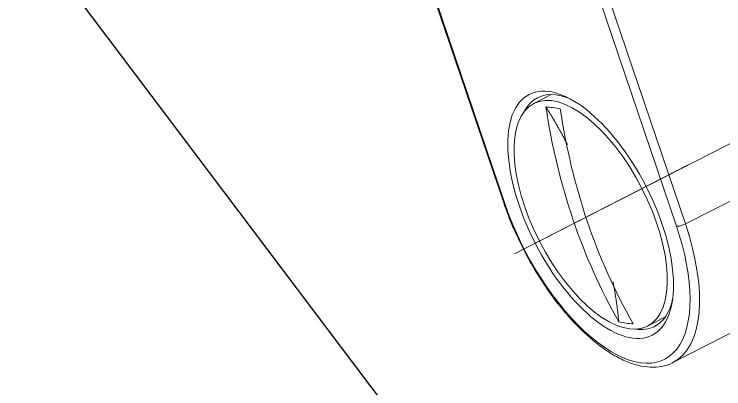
# Model space of a CAD drawing. Extents: x 10170 to 11010, y -16669 to -16075.
# Drawn here: x 10694.53 to 10731.27, y -16244.81 to -16225.42 of the extents above; entities that cross this region are included whole.
import ezdxf

# ---------------------------------------------------------------- set-up
doc = ezdxf.new("R2010")
doc.units = 0
doc.header["$MEASUREMENT"] = 0
doc.linetypes.add('CENTER', pattern=[47.5, 22, -8.5, 8.5, -8.5])
doc.linetypes.add('HIDDEN2', pattern=[4.7625, 3.175, -1.5875])
doc.layers.get('0').update_dxf_attribs({"linetype": 'CONTINUOUS'})
doc.layers.add('1', color=4, linetype='HIDDEN2', lineweight=13)
doc.styles.add('ROMANS', font='Gulim.ttf')
doc.dimstyles.new('STANDARD$7', dxfattribs={"dimtxt": 3.5, "dimasz": 2.5, "dimexe": 0.3, "dimexo": 0.5, "dimgap": 0.8, "dimtad": 3, "dimlfac": 0.5, "dimdsep": 46, "dimtxsty": 'ROMANS', "dimcen": 0, "dimclrd": 2, "dimclre": 2, "dimclrt": 4, "dimadec": 0, "dimazin": 0, "dimtfac": 1, "dimtmove": 0, "dimatfit": 3, "dimfxl": 0, "dimtolj": 1, "dimarcsym": 0})

msp = doc.modelspace()

# ---------------------------------------------------------------- linework, layer by layer
at = {"layer": '1', "color": 1, "linetype": 'Continuous', "lineweight": 13}
for p, q in [((10718.45888, -16204.35851), (10729.28309, -16236.27872)), ((10728.82134, -16236.39551), (10719.06331, -16207.61944)), ((10713.38288, -16215.89889), (10719.9322, -16235.21262)), ((10744.40584, -16228.54519), (10729.28309, -16236.27872))]:
    msp.add_line(p, q, dxfattribs=at)
at = {"layer": '1', "color": 7, "linetype": 'Continuous', "lineweight": 18}
for p, q in [((10713.34354, -16215.91575), (10719.8773, -16235.18358)), ((10722.32698, -16229.57976), (10721.42868, -16230.03913)), ((10728.63724, -16243.45307), (10743.84832, -16235.67437)), ((10727.32486, -16241.56899), (10728.22316, -16241.10961))]:
    msp.add_line(p, q, dxfattribs=at)
at = {"layer": '1', "color": 1, "linetype": 'CENTER', "lineweight": 13}
for q in [(10762.06357, -16216.53163), (10729.4289, -16233.22048)]:
    msp.add_line((10720.4309, -16237.82192), q, dxfattribs=at)
at = {"layer": '1', "color": 7, "linetype": 'Continuous', "lineweight": 18}
for major_axis in [(-3.18713, 6.23235), (-2.94809, 5.76493)]:
    msp.add_ellipse((10724.37677, -16235.80406), major_axis=major_axis, ratio=0.46078096, dxfattribs=at)
for centre, major_axis, ratio, start_param, end_param in [((10724.65333, -16235.66263), (3.02777, -5.92074), 0.46078096, 2.83312728, 3.45349361), ((10724.65333, -16235.66263), (3.02777, -5.92074), 0.46078096, 2.63844667, 2.83312728), ((10747.39341, -16223.79502), (-3.99535, -30.02412), 0.84562375, 5.03876309, 5.44429186), ((10748.13417, -16223.89359), (-3.99535, -30.02412), 0.84562375, 5.03876309, 5.44429186), ((10724.65333, -16235.66263), (3.02777, -5.92074), 0.46078096, 0, 0.50304718), ((10724.65333, -16235.66263), (3.02777, -5.92074), 0.46078096, 5.97138185, 6.28318531)]:
    msp.add_ellipse(centre, major_axis=major_axis, ratio=ratio, start_param=start_param, end_param=end_param, dxfattribs=at)
at = {"layer": '1', "color": 1, "linetype": 'Continuous', "lineweight": 13}
for centre, major_axis, ratio, start_param, end_param in [((10720.20876, -16235.07119), (0.33146, 0.1124), 0.26944643, 3.14210649, 3.64051242), ((10724.37677, -16235.80406), (3.82455, -7.47882), 0.46078096, 4.40392354, 7.5455162), ((10724.65333, -16235.66263), (-3.98391, 7.79044), 0.46078096, 3.14115058, 4.40392354), ((10729.0979, -16236.25408), (0.33146, 0.1124), 0.26944643, 3.64051242, 5.21130875)]:
    msp.add_ellipse(centre, major_axis=major_axis, ratio=ratio, start_param=start_param, end_param=end_param, dxfattribs=at)
at = {"layer": '1', "color": 7, "linetype": 'Continuous', "lineweight": 18}
for points, weights in [([(10722.06362, -16230.22086), (10722.46311, -16230.85095), (10722.83551, -16231.50585), (10723.17961, -16232.1842)], [0.999904863836, 0.995766826352, 0.992444628807, 0.989938271202]), ([(10725.54118, -16239.27683), (10725.66534, -16239.96118), (10725.7637, -16240.65148), (10725.83631, -16241.3464)], [0.990893702672, 0.993268800831, 0.996272521219, 0.999904863836])]:
    msp.add_rational_spline(points, weights, degree=3, dxfattribs=at)
for points in [[(10722.06362, -16230.22086), (10722.18098, -16230.22767), (10722.42182, -16230.25096), (10722.67482, -16230.29338), (10722.80438, -16230.31943)], [(10726.57707, -16241.44497), (10726.45488, -16241.44063), (10726.2092, -16241.41981), (10725.96103, -16241.37492), (10725.83631, -16241.3464)]]:
    msp.add_open_spline(points, degree=3, dxfattribs=at)
for points, knots in [([(10719.8773, -16235.18358), (10719.93762, -16235.36143), (10720.12256, -16235.8763), (10720.4133, -16236.59263), (10720.6686, -16237.11754), (10720.76721, -16237.31012)], [0, 0, 0, 0, 0.24941797, 0.723376, 1, 1, 1, 1]), ([(10720.76721, -16237.31012), (10720.83185, -16237.44962), (10721.05904, -16237.91937), (10721.44472, -16238.59943), (10721.776, -16239.11547), (10721.91673, -16239.32241)], [0, 0, 0, 0, 0.19736872, 0.67142554, 1, 1, 1, 1]), ([(10721.91673, -16239.32241), (10721.9761, -16239.41765), (10722.23245, -16239.81726), (10722.72397, -16240.46818), (10723.38344, -16241.2508), (10724.06653, -16241.9418), (10724.7603, -16242.53425), (10725.45639, -16243.01686), (10726.14592, -16243.38107), (10726.81859, -16243.61637), (10727.46546, -16243.71926), (10728.06144, -16243.66687), (10728.45509, -16243.56817), (10728.62296, -16243.45697), (10728.6338, -16243.44957)], [0, 0, 0, 0, 0.02953163, 0.12576916, 0.22213753, 0.3187002, 0.41552817, 0.51269079, 0.61021975, 0.70799186, 0.80526559, 0.90079723, 0.9935473, 1, 1, 1, 1])]:
    msp.add_open_spline(points, degree=3, knots=knots, dxfattribs=at)

# ---------------------------------------------------------------- leaders
at = {"color": 4, "annotation_type": 0, "has_hookline": 1, "hookline_direction": 0, "text_width": 4.83356}
msp.add_leader([(10694.53496, -16220.23405), (10745.87235, -16288.26765), (10748.37235, -16288.26765)], dimstyle='STANDARD$7', override={"dimgap": 0.8, "dimtad": 0}, dxfattribs=at)

doc.saveas('drawing.dxf')
